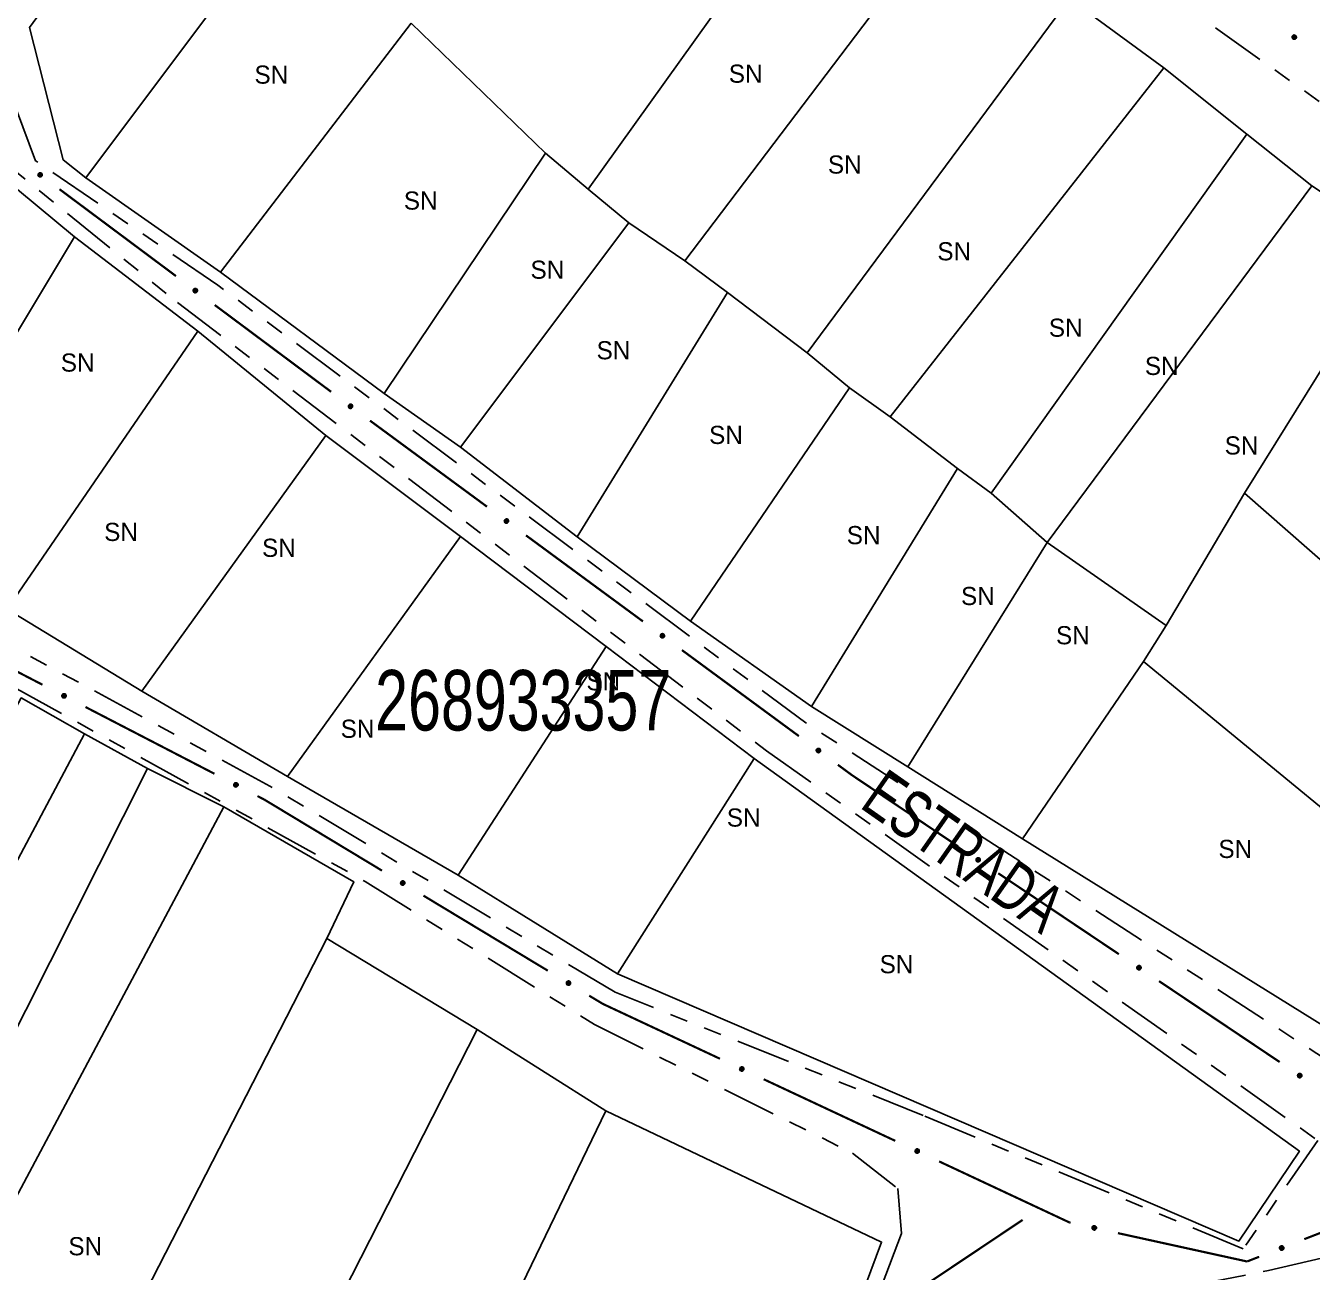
# Model space of a CAD drawing. Extents: x 207981 to 210201, y 4876477 to 4878908.
# Drawn here: x 209591.7 to 209698, y 4877136.1 to 4877239.1 of the extents above; entities that cross this region are included whole.
import ezdxf
from ezdxf.enums import TextEntityAlignment as Align

# ---------------------------------------------------------------- set-up
doc = ezdxf.new("R2010")
doc.units = 0
doc.header["$LTSCALE"] = 1.5
doc.header["$MEASUREMENT"] = 0
doc.linetypes.add('TRACO_25', pattern=[8, 3, -1, 1, -1, 1, -1])
for name, color, linetype in [('CD_MALHA_LOTES', 7, 'CONTINUOUS'), ('CD_TXT_QUADRA', 255, 'CONTINUOUS'), ('RU-QUADRA', 210, 'CONTINUOUS'), ('SV-EIXO-RUA-N-PAV', 6, 'CONTINUOUS'), ('SV-RUA-NAO-PAV', 7, 'CONTINUOUS'), ('SV-TXT-RUA-N-PAV', 7, 'CONTINUOUS'), ('Th_NmrPort', 1, 'CONTINUOUS')]:
    doc.layers.add(name, color=color, linetype=linetype)
doc.styles.add('ARIAL', font='ARIAL.SHX')

msp = doc.modelspace()

# ---------------------------------------------------------------- linework, layer by layer
at = {"layer": 'CD_MALHA_LOTES', "linetype": 'Continuous', "flags": 128}
for points in [[(209592.023207, 4877238.987721), (209606.300347, 4877258.456548)], [(209638.19214, 4877225.637668), (209659.700558, 4877255.675287)], [(209596.658642, 4877226.564755), (209613.346208, 4877248.814843)], [(209646.165088, 4877219.704311), (209668.229758, 4877248.814843)], [(209656.270336, 4877212.102198), (209677.964172, 4877241.398147)], [(209677.964172, 4877241.398147), (209685.751703, 4877235.650207)], [(209596.658642, 4877226.564755), (209594.804468, 4877228.048094), (209592.023207, 4877238.987721)], [(209607.783686, 4877218.777224), (209623.544165, 4877239.358555)], [(209634.669209, 4877228.604346), (209623.544165, 4877239.358555)], [(209663.13078, 4877206.817802), (209685.751703, 4877235.650207)], [(209685.751703, 4877235.650207), (209692.612147, 4877230.180394)], [(209573.110632, 4877202.599556), (209584.977346, 4877230.597583), (209595.731555, 4877221.697548)], [(209671.474563, 4877200.51361), (209692.612147, 4877230.180394)], [(209692.612147, 4877230.180394), (209697.989251, 4877225.915794)], [(209621.319156, 4877208.764684), (209634.669209, 4877228.604346)], [(209634.669209, 4877228.604346), (209638.19214, 4877225.637668)], [(209607.783686, 4877218.777224), (209596.658642, 4877226.564755)], [(209676.109998, 4877196.434427), (209697.989251, 4877225.915794)], [(209697.989251, 4877225.915794), (209705.22053, 4877221.094941)], [(209641.529653, 4877222.856407), (209638.19214, 4877225.637668)], [(209627.623348, 4877204.314667), (209641.529653, 4877222.856407)], [(209646.165088, 4877219.704311), (209641.529653, 4877222.856407)], [(209580.465522, 4877196.295364), (209595.731555, 4877221.697548)], [(209595.731555, 4877221.697548), (209605.929512, 4877213.910017)], [(209692.426729, 4877200.51361), (209705.22053, 4877221.094941)], [(209649.688018, 4877217.108467), (209646.165088, 4877219.704311)], [(209621.319156, 4877208.764684), (209607.783686, 4877218.777224)], [(209637.265053, 4877196.897971), (209649.688018, 4877217.108467)], [(209656.270336, 4877212.102198), (209649.688018, 4877217.108467)], [(209590.169033, 4877190.91826), (209605.929512, 4877213.910017)], [(209605.929512, 4877213.910017), (209616.498304, 4877205.288108)], [(209659.793267, 4877209.228228), (209656.270336, 4877212.102198)], [(209627.623348, 4877204.314667), (209621.319156, 4877208.764684)], [(209646.628631, 4877189.944818), (209659.793267, 4877209.228228)], [(209663.13078, 4877206.817802), (209659.793267, 4877209.228228)], [(209668.693302, 4877202.553201), (209663.13078, 4877206.817802)], [(209601.294077, 4877184.150524), (209616.498304, 4877205.288108)], [(209616.498304, 4877205.288108), (209627.623348, 4877196.944325)], [(209637.265053, 4877196.897971), (209627.623348, 4877204.314667)], [(209656.641171, 4877182.898957), (209668.693302, 4877202.553201)], [(209671.474563, 4877200.51361), (209668.693302, 4877202.553201)], [(209676.109998, 4877196.434427), (209671.474563, 4877200.51361)], [(209685.93712, 4877189.573983), (209692.426729, 4877200.51361)], [(209719.49767, 4877176.780183), (209692.426729, 4877200.51361)], [(209613.346208, 4877177.104663), (209627.623348, 4877196.944325)], [(209627.623348, 4877196.944325), (209639.675479, 4877187.858872)], [(209646.628631, 4877189.944818), (209637.265053, 4877196.897971)], [(209664.614119, 4877177.892687), (209676.109998, 4877196.434427)], [(209685.93712, 4877189.573983), (209676.109998, 4877196.434427)], [(209601.294077, 4877184.150524), (209590.169033, 4877190.91826)], [(209656.641171, 4877182.898957), (209646.628631, 4877189.944818)], [(209684.082946, 4877186.607305), (209685.93712, 4877189.573983)], [(209627.43793, 4877168.946298), (209639.675479, 4877187.858872)], [(209639.675479, 4877187.858872), (209651.913027, 4877178.588002)], [(209674.070407, 4877171.95933), (209684.082946, 4877186.607305)], [(209711.153887, 4877164.357217), (209684.082946, 4877186.607305)], [(209596.565933, 4877180.627594), (209591.327892, 4877183.594272)], [(209613.346208, 4877177.104663), (209601.294077, 4877184.150524)], [(209664.614119, 4877177.892687), (209656.641171, 4877182.898957)], [(209567.594465, 4877126.114878), (209596.565933, 4877180.627594)], [(209601.757621, 4877177.753624), (209596.565933, 4877180.627594)], [(209640.602566, 4877160.787932), (209651.913027, 4877178.588002)], [(209651.913027, 4877178.588002), (209696.969456, 4877146.139957)], [(209674.070407, 4877171.95933), (209664.614119, 4877177.892687)], [(209573.574176, 4877121.850278), (209601.757621, 4877177.753624)], [(209608.061812, 4877174.601528), (209601.757621, 4877177.753624)], [(209627.43793, 4877168.946298), (209613.346208, 4877177.104663)], [(209578.209611, 4877118.512765), (209608.061812, 4877174.601528)], [(209618.816021, 4877168.390045), (209608.061812, 4877174.601528)], [(209703.922608, 4877153.41759), (209674.070407, 4877171.95933)], [(209616.591013, 4877163.708256), (209618.816021, 4877168.390045)], [(209640.602566, 4877160.787932), (209627.43793, 4877168.946298)], [(209589.334655, 4877110.632525), (209616.591013, 4877163.708256)], [(209629.013978, 4877156.198851), (209616.591013, 4877163.708256)], [(209691.963186, 4877138.723261), (209640.602566, 4877160.787932)], [(209601.664912, 4877102.520514), (209629.013978, 4877156.198851)], [(209639.629125, 4877149.477471), (209629.013978, 4877156.198851)], [(209613.160791, 4877094.640274), (209639.629125, 4877149.477471)], [(209662.435465, 4877138.630553), (209639.629125, 4877149.477471)], [(209696.969456, 4877146.139957), (209691.963186, 4877138.723261)], [(209642.966638, 4877086.342846), (209662.435465, 4877138.630553)]]:
    msp.add_lwpolyline(points, dxfattribs=at)
at = {"layer": 'RU-QUADRA', "linetype": 'Continuous', "flags": 128}
for points in [[(209606.300347, 4877258.456548), (209592.023207, 4877238.987721), (209594.804468, 4877228.048094), (209596.658642, 4877226.564755), (209607.783686, 4877218.777224), (209621.319156, 4877208.764684), (209627.623348, 4877204.314667), (209637.265053, 4877196.897971), (209646.628631, 4877189.944818), (209656.641171, 4877182.898957), (209664.614119, 4877177.892687), (209674.070407, 4877171.95933), (209703.922608, 4877153.41759), (209711.153887, 4877164.357217), (209719.49767, 4877176.780183), (209732.29147, 4877196.24901), (209732.29147, 4877201.069862), (209705.22053, 4877221.094941), (209697.989251, 4877225.915794), (209692.612147, 4877230.180394), (209685.751703, 4877235.650207), (209677.964172, 4877241.398147)], [(209525.551069, 4877068.032878), (209535.285483, 4877082.634498), (209548.032929, 4877101.500718), (209562.495486, 4877129.823226), (209591.327892, 4877183.594272), (209596.565933, 4877180.627594), (209601.757621, 4877177.753624), (209608.061812, 4877174.601528), (209618.816021, 4877168.390045), (209616.591013, 4877163.708256), (209629.013978, 4877156.198851), (209639.629125, 4877149.477471), (209662.435465, 4877138.630553), (209642.966638, 4877086.342846), (209639.25829, 4877077.257393), (209638.609329, 4877073.734463)]]:
    msp.add_lwpolyline(points, dxfattribs=at)
msp.add_lwpolyline([(209584.977346, 4877230.597583), (209573.110632, 4877202.599556), (209580.465522, 4877196.295364), (209584.977346, 4877191.659929), (209590.169033, 4877190.91826), (209601.294077, 4877184.150524), (209613.346208, 4877177.104663), (209627.43793, 4877168.946298), (209640.602566, 4877160.787932), (209691.963186, 4877138.723261), (209696.969456, 4877146.139957), (209651.913027, 4877178.588002), (209639.675479, 4877187.858872), (209627.623348, 4877196.944325), (209616.498304, 4877205.288108), (209605.929512, 4877213.910017), (209595.731555, 4877221.697548)], close=True, dxfattribs=at)
at = {"layer": 'SV-EIXO-RUA-N-PAV'}
for points in [[(209696.585683, 4877238.029839), (209696.537481, 4877238.021557), (209696.49436, 4877238.024296), (209696.459053, 4877238.036932), (209696.430764, 4877238.056234), (209696.404048, 4877238.07924), (209696.382229, 4877238.108377), (209696.365177, 4877238.146081), (209696.35653, 4877238.194376), (209696.362239, 4877238.238365), (209696.372775, 4877238.273643), (209696.391203, 4877238.304299), (209696.413987, 4877238.329879), (209696.445003, 4877238.351542), (209696.483381, 4877238.36845), (209696.532154, 4877238.375969), (209696.57441, 4877238.372994), (209696.60824, 4877238.359875), (209696.638942, 4877238.341154), (209696.665937, 4877238.31734), (209696.687189, 4877238.288614), (209696.704143, 4877238.249943), (209696.710927, 4877238.201706), (209696.708441, 4877238.159527), (209696.695801, 4877238.125521), (209696.676689, 4877238.095709), (209696.65394, 4877238.068632), (209696.625563, 4877238.04548), (209696.585683, 4877238.029839)], [(209592.939373, 4877226.651787), (209592.89108, 4877226.644054), (209592.847993, 4877226.647283), (209592.812831, 4877226.660319), (209592.784764, 4877226.679941), (209592.75831, 4877226.703249), (209592.736824, 4877226.732633), (209592.720201, 4877226.770528), (209592.712104, 4877226.818918), (209592.718312, 4877226.862839), (209592.729249, 4877226.897995), (209592.748024, 4877226.92844), (209592.771098, 4877226.953759), (209592.802358, 4877226.975068), (209592.840925, 4877226.991539), (209592.88978, 4877226.998504), (209592.932, 4877226.995048), (209592.965679, 4877226.981546), (209592.996167, 4877226.962476), (209593.022888, 4877226.938357), (209593.043813, 4877226.909392), (209593.060327, 4877226.870531), (209593.066562, 4877226.822219), (209593.063597, 4877226.780071), (209593.050571, 4877226.746212), (209593.031121, 4877226.716619), (209593.008066, 4877226.689802), (209592.979428, 4877226.666974), (209592.939373, 4877226.651787)], [(209605.765412, 4877217.086605), (209605.717119, 4877217.078872), (209605.674032, 4877217.082101), (209605.638871, 4877217.095137), (209605.610803, 4877217.114759), (209605.58435, 4877217.138067), (209605.562864, 4877217.167451), (209605.546241, 4877217.205346), (209605.538143, 4877217.253736), (209605.544352, 4877217.297657), (209605.555289, 4877217.332813), (209605.574064, 4877217.363258), (209605.597137, 4877217.388577), (209605.628397, 4877217.409886), (209605.666965, 4877217.426357), (209605.71582, 4877217.433321), (209605.75804, 4877217.429866), (209605.791718, 4877217.416364), (209605.822206, 4877217.397294), (209605.848928, 4877217.373175), (209605.869853, 4877217.34421), (209605.886366, 4877217.305348), (209605.892602, 4877217.257037), (209605.889636, 4877217.214889), (209605.87661, 4877217.181029), (209605.85716, 4877217.151436), (209605.834105, 4877217.12462), (209605.805467, 4877217.101792), (209605.765412, 4877217.086605)], [(209618.591452, 4877207.521423), (209618.543159, 4877207.51369), (209618.500072, 4877207.516918), (209618.46491, 4877207.529955), (209618.436843, 4877207.549577), (209618.410389, 4877207.572885), (209618.388903, 4877207.602269), (209618.37228, 4877207.640164), (209618.364183, 4877207.688554), (209618.370392, 4877207.732475), (209618.381328, 4877207.767631), (209618.400103, 4877207.798076), (209618.423177, 4877207.823395), (209618.454437, 4877207.844704), (209618.493004, 4877207.861175), (209618.54186, 4877207.868139), (209618.584079, 4877207.864684), (209618.617758, 4877207.851181), (209618.648246, 4877207.832112), (209618.674967, 4877207.807993), (209618.695892, 4877207.779028), (209618.712406, 4877207.740166), (209618.718641, 4877207.691855), (209618.715676, 4877207.649707), (209618.70265, 4877207.615847), (209618.6832, 4877207.586254), (209618.660145, 4877207.559438), (209618.631507, 4877207.53661), (209618.591452, 4877207.521423)], [(209631.481215, 4877198.041054), (209631.432974, 4877198.033), (209631.389867, 4877198.035942), (209631.35462, 4877198.048744), (209631.326422, 4877198.068179), (209631.299814, 4877198.091311), (209631.278134, 4877198.120551), (209631.261259, 4877198.158335), (209631.25284, 4877198.20667), (209631.258756, 4877198.250631), (209631.269459, 4877198.285859), (209631.288031, 4877198.316428), (209631.310936, 4877198.3419), (209631.342053, 4877198.363416), (209631.38051, 4877198.380143), (209631.429318, 4877198.387433), (209631.47156, 4877198.384258), (209631.505328, 4877198.37098), (209631.535942, 4877198.352114), (209631.562823, 4877198.328173), (209631.58394, 4877198.299347), (209631.600712, 4877198.260597), (209631.607268, 4877198.212328), (209631.604583, 4877198.170161), (209631.591783, 4877198.136216), (209631.57253, 4877198.106494), (209631.549654, 4877198.079525), (209631.521168, 4877198.056507), (209631.481215, 4877198.041054)], [(209644.370579, 4877188.561376), (209644.322339, 4877188.553322), (209644.279231, 4877188.556264), (209644.243984, 4877188.569067), (209644.215786, 4877188.588501), (209644.189179, 4877188.611633), (209644.167498, 4877188.640873), (209644.150623, 4877188.678657), (209644.142204, 4877188.726992), (209644.14812, 4877188.770953), (209644.158823, 4877188.806181), (209644.177395, 4877188.836751), (209644.2003, 4877188.862222), (209644.231418, 4877188.883739), (209644.269875, 4877188.900466), (209644.318682, 4877188.907755), (209644.360924, 4877188.904581), (209644.394692, 4877188.891302), (209644.425306, 4877188.872436), (209644.452187, 4877188.848495), (209644.473304, 4877188.81967), (209644.490076, 4877188.780919), (209644.496632, 4877188.73265), (209644.493947, 4877188.690483), (209644.481147, 4877188.656538), (209644.461894, 4877188.626816), (209644.439018, 4877188.599847), (209644.410532, 4877188.576829), (209644.370579, 4877188.561376)], [(209594.786714, 4877183.929632), (209594.833111, 4877183.945104), (209594.876151, 4877183.948914), (209594.912962, 4877183.94176), (209594.943843, 4877183.926956), (209594.97373, 4877183.908252), (209594.999702, 4877183.882747), (209595.022258, 4877183.848054), (209595.038105, 4877183.801621), (209595.03911, 4877183.757275), (209595.034027, 4877183.720809), (209595.020445, 4877183.68772), (209595.001789, 4877183.65899), (209594.974403, 4877183.632888), (209594.939022, 4877183.610374), (209594.891946, 4877183.595569), (209594.849726, 4877183.592123), (209594.814301, 4877183.599978), (209594.781122, 4877183.613843), (209594.750838, 4877183.633304), (209594.725488, 4877183.658487), (209594.702884, 4877183.694151), (209594.688887, 4877183.740809), (209594.684969, 4877183.782879), (209594.692324, 4877183.818405), (209594.706711, 4877183.850763), (209594.725106, 4877183.880967), (209594.749657, 4877183.908143), (209594.786714, 4877183.929632)], [(209657.259943, 4877179.081698), (209657.211703, 4877179.073644), (209657.168595, 4877179.076586), (209657.133348, 4877179.089389), (209657.105151, 4877179.108823), (209657.078543, 4877179.131955), (209657.056862, 4877179.161195), (209657.039987, 4877179.198979), (209657.031568, 4877179.247314), (209657.037485, 4877179.291276), (209657.048187, 4877179.326503), (209657.06676, 4877179.357073), (209657.089664, 4877179.382544), (209657.120782, 4877179.404061), (209657.159239, 4877179.420788), (209657.208047, 4877179.428077), (209657.250288, 4877179.424903), (209657.284056, 4877179.411625), (209657.31467, 4877179.392759), (209657.341552, 4877179.368817), (209657.362668, 4877179.339992), (209657.37944, 4877179.301241), (209657.385997, 4877179.252973), (209657.383312, 4877179.210806), (209657.370511, 4877179.17686), (209657.351259, 4877179.147139), (209657.328382, 4877179.120169), (209657.299896, 4877179.097151), (209657.259943, 4877179.081698)], [(209608.995671, 4877176.573985), (209609.042068, 4877176.589457), (209609.085107, 4877176.593267), (209609.121919, 4877176.586113), (209609.1528, 4877176.571309), (209609.182687, 4877176.552605), (209609.208659, 4877176.5271), (209609.231215, 4877176.492407), (209609.247062, 4877176.445974), (209609.248067, 4877176.401628), (209609.242984, 4877176.365162), (209609.229402, 4877176.332073), (209609.210746, 4877176.303343), (209609.18336, 4877176.277241), (209609.147979, 4877176.254727), (209609.100903, 4877176.239922), (209609.058683, 4877176.236476), (209609.023258, 4877176.244331), (209608.990079, 4877176.258196), (209608.959795, 4877176.277657), (209608.934445, 4877176.30284), (209608.91184, 4877176.338504), (209608.897843, 4877176.385162), (209608.893926, 4877176.427232), (209608.901281, 4877176.462758), (209608.915668, 4877176.495116), (209608.934063, 4877176.52532), (209608.958614, 4877176.552495), (209608.995671, 4877176.573985)], [(209670.470475, 4877170.050864), (209670.42263, 4877170.040723), (209670.379435, 4877170.041792), (209670.343665, 4877170.053052), (209670.314651, 4877170.071244), (209670.287064, 4877170.093199), (209670.264135, 4877170.121471), (209670.245636, 4877170.158486), (209670.235126, 4877170.206411), (209670.239129, 4877170.250587), (209670.248292, 4877170.286247), (209670.26552, 4877170.317593), (209670.287297, 4877170.344035), (209670.317452, 4877170.366882), (209670.355147, 4877170.385262), (209670.403592, 4877170.394664), (209670.445932, 4877170.393326), (209670.480244, 4877170.381526), (209670.511648, 4877170.364007), (209670.539544, 4877170.341255), (209670.561892, 4877170.313373), (209670.58033, 4877170.275387), (209670.588975, 4877170.227448), (209670.588123, 4877170.185205), (209670.576808, 4877170.150736), (209670.558864, 4877170.120206), (209670.53718, 4877170.092269), (209670.50972, 4877170.068037), (209670.470475, 4877170.050864)], [(209622.790011, 4877168.462935), (209622.837318, 4877168.47535), (209622.880514, 4877168.476346), (209622.916781, 4877168.466807), (209622.946631, 4877168.450022), (209622.975236, 4877168.429409), (209622.99949, 4877168.402266), (209623.019736, 4877168.366176), (209623.032522, 4877168.318809), (209623.030635, 4877168.274491), (209623.023185, 4877168.238435), (209623.007474, 4877168.206301), (209622.986985, 4877168.178849), (209622.957956, 4877168.154588), (209622.921183, 4877168.134427), (209622.873242, 4877168.122723), (209622.830887, 4877168.122036), (209622.79605, 4877168.132184), (209622.763845, 4877168.148183), (209622.734894, 4877168.169576), (209622.71124, 4877168.196359), (209622.691008, 4877168.23342), (209622.680082, 4877168.280891), (209622.678916, 4877168.323128), (209622.688571, 4877168.358098), (209622.705036, 4877168.38945), (209622.725361, 4877168.418391), (209622.751632, 4877168.443907), (209622.790011, 4877168.462935)], [(209683.759179, 4877161.139615), (209683.711334, 4877161.129475), (209683.668139, 4877161.130543), (209683.632369, 4877161.141803), (209683.603355, 4877161.159996), (209683.575768, 4877161.181951), (209683.552838, 4877161.210222), (209683.53434, 4877161.247238), (209683.52383, 4877161.295162), (209683.527833, 4877161.339339), (209683.536996, 4877161.374998), (209683.554224, 4877161.406345), (209683.576001, 4877161.432787), (209683.606156, 4877161.455633), (209683.64385, 4877161.474014), (209683.692296, 4877161.483415), (209683.734635, 4877161.482077), (209683.768948, 4877161.470277), (209683.800352, 4877161.452758), (209683.828247, 4877161.430006), (209683.850596, 4877161.402125), (209683.869034, 4877161.364138), (209683.877679, 4877161.3162), (209683.876827, 4877161.273956), (209683.865512, 4877161.239487), (209683.847568, 4877161.208958), (209683.825884, 4877161.181021), (209683.798424, 4877161.156788), (209683.759179, 4877161.139615)], [(209636.489237, 4877160.196665), (209636.536543, 4877160.209079), (209636.57974, 4877160.210076), (209636.616007, 4877160.200537), (209636.645857, 4877160.183751), (209636.674461, 4877160.163139), (209636.698715, 4877160.135995), (209636.718961, 4877160.099906), (209636.731748, 4877160.052538), (209636.72986, 4877160.008221), (209636.722411, 4877159.972164), (209636.7067, 4877159.940031), (209636.68621, 4877159.912579), (209636.657182, 4877159.888317), (209636.620408, 4877159.868157), (209636.572467, 4877159.856452), (209636.530112, 4877159.855766), (209636.495275, 4877159.865913), (209636.46307, 4877159.881913), (209636.43412, 4877159.903306), (209636.410465, 4877159.930088), (209636.390233, 4877159.96715), (209636.379308, 4877160.014621), (209636.378141, 4877160.056857), (209636.387797, 4877160.091827), (209636.404262, 4877160.123179), (209636.424587, 4877160.15212), (209636.450857, 4877160.177637), (209636.489237, 4877160.196665)], [(209650.79825, 4877153.096901), (209650.843996, 4877153.114203), (209650.886851, 4877153.119718), (209650.923917, 4877153.114031), (209650.955362, 4877153.100465), (209650.985968, 4877153.082962), (209651.012931, 4877153.058508), (209651.036847, 4877153.024738), (209651.054525, 4877152.978971), (209651.05729, 4877152.934699), (209651.053658, 4877152.898061), (209651.0414, 4877152.864458), (209651.023899, 4877152.835011), (209650.997571, 4877152.807842), (209650.963112, 4877152.783941), (209650.916661, 4877152.767279), (209650.874611, 4877152.76216), (209650.838902, 4877152.768602), (209650.805198, 4877152.78114), (209650.774166, 4877152.799383), (209650.747836, 4877152.82354), (209650.723834, 4877152.858278), (209650.707996, 4877152.904343), (209650.702411, 4877152.946225), (209650.70835, 4877152.982014), (209650.721441, 4877153.014918), (209650.738622, 4877153.045829), (209650.762075, 4877153.073958), (209650.79825, 4877153.096901)], [(209697.047883, 4877152.228367), (209697.000038, 4877152.218226), (209696.956843, 4877152.219295), (209696.921073, 4877152.230555), (209696.892059, 4877152.248747), (209696.864472, 4877152.270702), (209696.841542, 4877152.298974), (209696.823043, 4877152.335989), (209696.812534, 4877152.383914), (209696.816537, 4877152.42809), (209696.8257, 4877152.463749), (209696.842928, 4877152.495096), (209696.864705, 4877152.521538), (209696.89486, 4877152.544385), (209696.932554, 4877152.562765), (209696.981, 4877152.572167), (209697.023339, 4877152.570829), (209697.057652, 4877152.559029), (209697.089056, 4877152.541509), (209697.116951, 4877152.518758), (209697.139299, 4877152.490876), (209697.157737, 4877152.45289), (209697.166383, 4877152.404951), (209697.165531, 4877152.362708), (209697.154216, 4877152.328238), (209697.136271, 4877152.297709), (209697.114587, 4877152.269772), (209697.087128, 4877152.245539), (209697.047883, 4877152.228367)], [(209665.288013, 4877146.311123), (209665.333759, 4877146.328425), (209665.376613, 4877146.333941), (209665.41368, 4877146.328253), (209665.445124, 4877146.314687), (209665.47573, 4877146.297185), (209665.502694, 4877146.272731), (209665.526609, 4877146.238961), (209665.544287, 4877146.193193), (209665.547052, 4877146.148922), (209665.543421, 4877146.112283), (209665.531162, 4877146.078681), (209665.513662, 4877146.049233), (209665.487334, 4877146.022065), (209665.452875, 4877145.998163), (209665.406423, 4877145.981501), (209665.364373, 4877145.976382), (209665.328665, 4877145.982824), (209665.294961, 4877145.995362), (209665.263929, 4877146.013605), (209665.237599, 4877146.037762), (209665.213596, 4877146.072501), (209665.197758, 4877146.118566), (209665.192174, 4877146.160448), (209665.198113, 4877146.196237), (209665.211203, 4877146.229141), (209665.228385, 4877146.260052), (209665.251838, 4877146.28818), (209665.288013, 4877146.311123)], [(209679.893148, 4877139.941346), (209679.933964, 4877139.968292), (209679.974554, 4877139.983103), (209680.011964, 4877139.985713), (209680.045623, 4877139.979399), (209680.07933, 4877139.969062), (209680.111015, 4877139.951142), (209680.141776, 4877139.923463), (209680.169093, 4877139.882708), (209680.181533, 4877139.840131), (209680.186054, 4877139.803591), (209680.181491, 4877139.768115), (209680.1709, 4877139.735538), (209680.151198, 4877139.703241), (209680.122843, 4877139.672342), (209680.081198, 4877139.645865), (209680.041305, 4877139.631617), (209680.005055, 4877139.630043), (209679.969418, 4877139.634856), (209679.935132, 4877139.645822), (209679.904131, 4877139.663592), (209679.873072, 4877139.692197), (209679.847484, 4877139.733647), (209679.832819, 4877139.773273), (209679.830736, 4877139.809491), (209679.836264, 4877139.84447), (209679.846221, 4877139.878404), (209679.862909, 4877139.911004), (209679.893148, 4877139.941346)], [(209695.325594, 4877138.19729), (209695.344619, 4877138.242347), (209695.370182, 4877138.277181), (209695.399866, 4877138.300097), (209695.431377, 4877138.313508), (209695.46516, 4877138.323597), (209695.501464, 4877138.326254), (209695.542411, 4877138.320279), (209695.587743, 4877138.301512), (209695.621706, 4877138.272979), (209695.64573, 4877138.245079), (209695.661606, 4877138.213027), (209695.670857, 4877138.180044), (209695.67237, 4877138.142242), (209695.665909, 4877138.100806), (209695.645935, 4877138.055679), (209695.620639, 4877138.021701), (209695.591345, 4877138.000289), (209695.559021, 4877137.984533), (209695.524408, 4877137.974646), (209695.488756, 4877137.972243), (209695.447048, 4877137.978823), (209695.402769, 4877137.999127), (209695.368592, 4877138.023971), (209695.346774, 4877138.052956), (209695.331978, 4877138.085129), (209695.321447, 4877138.118889), (209695.317256, 4877138.155272), (209695.325594, 4877138.19729)]]:
    msp.add_lwpolyline(points, close=True, dxfattribs=at)
for points in [[(209696.625563, 4877238.04548), (209696.35653, 4877238.194376)], [(209696.65394, 4877238.068632), (209696.362239, 4877238.238365)], [(209696.636011, 4877238.059955), (209696.36283, 4877238.213316)], [(209696.606002, 4877238.039608), (209696.364809, 4877238.169675)], [(209696.585683, 4877238.029839), (209696.365177, 4877238.146081)], [(209696.661608, 4877238.083514), (209696.370478, 4877238.251634)], [(209696.676689, 4877238.095709), (209696.372775, 4877238.273643)], [(209696.559244, 4877238.026395), (209696.379929, 4877238.123216)], [(209696.537481, 4877238.021557), (209696.382229, 4877238.108377)], [(209696.684399, 4877238.112493), (209696.384949, 4877238.290048)], [(209696.695801, 4877238.125521), (209696.391203, 4877238.304299)], [(209696.512893, 4877238.023013), (209696.400875, 4877238.089395)], [(209696.49436, 4877238.024296), (209696.404048, 4877238.07924)], [(209696.699768, 4877238.145189), (209696.40533, 4877238.315718)], [(209696.708441, 4877238.159527), (209696.413987, 4877238.329879)], [(209696.70852, 4877238.182703), (209696.433936, 4877238.338774)], [(209696.710927, 4877238.201706), (209696.445003, 4877238.351542)], [(209696.703531, 4877238.226848), (209696.466954, 4877238.358617)], [(209696.704143, 4877238.249943), (209696.483381, 4877238.36845)], [(209696.689814, 4877238.270597), (209696.514312, 4877238.368018)], [(209696.687189, 4877238.288614), (209696.532154, 4877238.375969)], [(209696.67268, 4877238.305018), (209696.558756, 4877238.3711)], [(209696.665937, 4877238.31734), (209696.57441, 4877238.372994)], [(209592.979428, 4877226.666974), (209592.712104, 4877226.818918)], [(209593.008066, 4877226.689802), (209592.718312, 4877226.862839)], [(209592.990039, 4877226.681329), (209592.718619, 4877226.837785)], [(209592.959801, 4877226.661325), (209592.720102, 4877226.794124)], [(209592.939373, 4877226.651787), (209592.720201, 4877226.770528)], [(209593.015902, 4877226.704596), (209592.726702, 4877226.876014)], [(209593.031121, 4877226.716619), (209592.729249, 4877226.897995)], [(209592.912896, 4877226.648644), (209592.734693, 4877226.747497)], [(209592.89108, 4877226.644054), (209592.736824, 4877226.732633)], [(209593.039021, 4877226.733314), (209592.741608, 4877226.914261)], [(209593.050571, 4877226.746212), (209592.748024, 4877226.92844)], [(209593.054761, 4877226.765833), (209592.76228, 4877226.939697)], [(209593.063597, 4877226.780071), (209592.771098, 4877226.953759)], [(209593.063938, 4877226.803246), (209592.791146, 4877226.962427)], [(209593.066562, 4877226.822219), (209592.802358, 4877226.975068)], [(209593.059452, 4877226.847444), (209592.824388, 4877226.981894)], [(209593.060327, 4877226.870531), (209592.840925, 4877226.991539)], [(209593.046233, 4877226.891346), (209592.871849, 4877226.990755)], [(209593.043813, 4877226.909392), (209592.88978, 4877226.998504)], [(209593.029492, 4877226.925959), (209592.916326, 4877226.993333)], [(209593.022888, 4877226.938357), (209592.932, 4877226.995048)], [(209592.86651, 4877226.645788), (209592.755253, 4877226.71344)], [(209592.847993, 4877226.647283), (209592.75831, 4877226.703249)], [(209605.805467, 4877217.101792), (209605.538143, 4877217.253736)], [(209605.834105, 4877217.12462), (209605.544352, 4877217.297657)], [(209605.816079, 4877217.116147), (209605.544659, 4877217.272603)], [(209605.785841, 4877217.096143), (209605.546142, 4877217.228942)], [(209605.765412, 4877217.086605), (209605.546241, 4877217.205346)], [(209605.841942, 4877217.139414), (209605.552742, 4877217.310832)], [(209605.85716, 4877217.151436), (209605.555289, 4877217.332813)], [(209605.738936, 4877217.083461), (209605.560733, 4877217.182315)], [(209605.717119, 4877217.078872), (209605.562864, 4877217.167451)], [(209605.865061, 4877217.168132), (209605.567648, 4877217.349079)], [(209605.87661, 4877217.181029), (209605.574064, 4877217.363258)], [(209605.880801, 4877217.20065), (209605.58832, 4877217.374515)], [(209605.889636, 4877217.214889), (209605.597137, 4877217.388577)], [(209605.889978, 4877217.238063), (209605.617186, 4877217.397245)], [(209605.892602, 4877217.257037), (209605.628397, 4877217.409886)], [(209605.885491, 4877217.282262), (209605.650427, 4877217.416711)], [(209605.886366, 4877217.305348), (209605.666965, 4877217.426357)], [(209605.872273, 4877217.326164), (209605.697889, 4877217.425573)], [(209605.869853, 4877217.34421), (209605.71582, 4877217.433321)], [(209605.855531, 4877217.360777), (209605.742365, 4877217.42815)], [(209605.848928, 4877217.373175), (209605.75804, 4877217.429866)], [(209605.692549, 4877217.080606), (209605.581293, 4877217.148257)], [(209605.674032, 4877217.082101), (209605.58435, 4877217.138067)], [(209618.631507, 4877207.53661), (209618.364183, 4877207.688554)], [(209618.660145, 4877207.559438), (209618.370392, 4877207.732475)], [(209618.642119, 4877207.550965), (209618.370698, 4877207.707421)], [(209618.61188, 4877207.53096), (209618.372181, 4877207.66376)], [(209618.591452, 4877207.521423), (209618.37228, 4877207.640164)], [(209618.667981, 4877207.574232), (209618.378782, 4877207.745649)], [(209618.6832, 4877207.586254), (209618.381328, 4877207.767631)], [(209618.564975, 4877207.518279), (209618.386772, 4877207.617133)], [(209618.543159, 4877207.51369), (209618.388903, 4877207.602269)], [(209618.6911, 4877207.60295), (209618.393687, 4877207.783897)], [(209618.70265, 4877207.615847), (209618.400103, 4877207.798076)], [(209618.70684, 4877207.635468), (209618.414359, 4877207.809333)], [(209618.715676, 4877207.649707), (209618.423177, 4877207.823395)], [(209618.716018, 4877207.672881), (209618.443225, 4877207.832063)], [(209618.718641, 4877207.691855), (209618.454437, 4877207.844704)], [(209618.711531, 4877207.71708), (209618.476467, 4877207.851529)], [(209618.712406, 4877207.740166), (209618.493004, 4877207.861175)], [(209618.698312, 4877207.760982), (209618.523928, 4877207.860391)], [(209618.695892, 4877207.779028), (209618.54186, 4877207.868139)], [(209618.681571, 4877207.795595), (209618.568405, 4877207.862968)], [(209618.674967, 4877207.807993), (209618.584079, 4877207.864684)], [(209618.518589, 4877207.515424), (209618.407333, 4877207.583075)], [(209618.500072, 4877207.516918), (209618.410389, 4877207.572885)], [(209631.521168, 4877198.056507), (209631.25284, 4877198.20667)], [(209631.549654, 4877198.079525), (209631.258756, 4877198.250631)], [(209631.531684, 4877198.070932), (209631.25923, 4877198.22558)], [(209631.50158, 4877198.050727), (209631.261003, 4877198.18193)], [(209631.481215, 4877198.041054), (209631.261259, 4877198.158335)], [(209631.557392, 4877198.094371), (209631.267058, 4877198.263861)], [(209631.57253, 4877198.106494), (209631.269459, 4877198.285859)], [(209631.45476, 4877198.037734), (209631.275903, 4877198.1354)], [(209631.432974, 4877198.033), (209631.278134, 4877198.120551)], [(209631.580319, 4877198.123242), (209631.28171, 4877198.302207)], [(209631.591783, 4877198.136216), (209631.288031, 4877198.316428)], [(209631.408394, 4877198.034571), (209631.29669, 4877198.101481)], [(209631.389867, 4877198.035942), (209631.299814, 4877198.091311)], [(209631.595843, 4877198.155864), (209631.302212, 4877198.32778)], [(209631.604583, 4877198.170161), (209631.310936, 4877198.3419)], [(209631.604771, 4877198.193337), (209631.330926, 4877198.350701)], [(209631.607268, 4877198.212328), (209631.342053, 4877198.363416)], [(209631.59999, 4877198.237505), (209631.364037, 4877198.370388)], [(209631.600712, 4877198.260597), (209631.38051, 4877198.380143)], [(209631.58648, 4877198.281318), (209631.411439, 4877198.379566)], [(209631.58394, 4877198.299347), (209631.429318, 4877198.387433)], [(209631.569509, 4877198.315819), (209631.455897, 4877198.382438)], [(209631.562823, 4877198.328173), (209631.47156, 4877198.384258)], [(209644.410532, 4877188.576829), (209644.142204, 4877188.726992)], [(209644.439018, 4877188.599847), (209644.14812, 4877188.770953)], [(209644.421048, 4877188.591254), (209644.148594, 4877188.745902)], [(209644.390944, 4877188.571049), (209644.150367, 4877188.702252)], [(209644.370579, 4877188.561376), (209644.150623, 4877188.678657)], [(209644.446756, 4877188.614693), (209644.156423, 4877188.784183)], [(209644.461894, 4877188.626816), (209644.158823, 4877188.806181)], [(209644.344124, 4877188.558057), (209644.165268, 4877188.655723)], [(209644.322339, 4877188.553322), (209644.167498, 4877188.640873)], [(209644.469683, 4877188.643564), (209644.171074, 4877188.822529)], [(209644.481147, 4877188.656538), (209644.177395, 4877188.836751)], [(209644.297758, 4877188.554893), (209644.186054, 4877188.621803)], [(209644.279231, 4877188.556264), (209644.189179, 4877188.611633)], [(209644.485207, 4877188.676186), (209644.191576, 4877188.848102)], [(209644.493947, 4877188.690483), (209644.2003, 4877188.862222)], [(209644.494135, 4877188.71366), (209644.22029, 4877188.871023)], [(209644.496632, 4877188.73265), (209644.231418, 4877188.883739)], [(209644.489355, 4877188.757827), (209644.253402, 4877188.890711)], [(209644.490076, 4877188.780919), (209644.269875, 4877188.900466)], [(209644.475844, 4877188.80164), (209644.300803, 4877188.899888)], [(209644.473304, 4877188.81967), (209644.318682, 4877188.907755)], [(209644.458873, 4877188.836142), (209644.345262, 4877188.902761)], [(209644.452187, 4877188.848495), (209644.360924, 4877188.904581)], [(209594.684969, 4877183.782879), (209595.001789, 4877183.65899)], [(209594.688395, 4877183.759957), (209594.983413, 4877183.647182)], [(209594.688887, 4877183.740809), (209594.974403, 4877183.632888)], [(209594.691375, 4877183.798364), (209595.008206, 4877183.674297)], [(209594.692324, 4877183.818405), (209595.020445, 4877183.68772)], [(209594.699998, 4877183.717074), (209594.953774, 4877183.622576)], [(209594.701626, 4877183.833006), (209595.024473, 4877183.702753)], [(209594.702884, 4877183.694151), (209594.939022, 4877183.610374)], [(209594.706711, 4877183.850763), (209595.034027, 4877183.720809)], [(209594.719775, 4877183.865097), (209595.032971, 4877183.742913)], [(209594.72017, 4877183.675901), (209594.908381, 4877183.606125)], [(209594.725106, 4877183.880967), (209595.03911, 4877183.757275)], [(209594.725488, 4877183.658487), (209594.891946, 4877183.595569)], [(209594.741517, 4877183.892255), (209595.03474, 4877183.781946)], [(209594.74231, 4877183.644465), (209594.864913, 4877183.596361)], [(209594.749657, 4877183.908143), (209595.038105, 4877183.801621)], [(209594.750838, 4877183.633304), (209594.849726, 4877183.592123)], [(209594.768106, 4877183.916904), (209595.026187, 4877183.824787)], [(209594.786714, 4877183.929632), (209595.022258, 4877183.848054)], [(209594.812329, 4877183.937033), (209595.004219, 4877183.868426)], [(209594.833111, 4877183.945104), (209594.999702, 4877183.882747)], [(209594.857636, 4877183.947382), (209594.978401, 4877183.898693)], [(209594.876151, 4877183.948914), (209594.97373, 4877183.908252)], [(209657.299896, 4877179.097151), (209657.031568, 4877179.247314)], [(209657.328382, 4877179.120169), (209657.037485, 4877179.291276)], [(209657.310413, 4877179.111576), (209657.037958, 4877179.266224)], [(209657.280308, 4877179.091372), (209657.039731, 4877179.222574)], [(209657.259943, 4877179.081698), (209657.039987, 4877179.198979)], [(209657.33612, 4877179.135015), (209657.045787, 4877179.304506)], [(209657.351259, 4877179.147139), (209657.048187, 4877179.326503)], [(209657.233488, 4877179.078379), (209657.054632, 4877179.176045)], [(209657.211703, 4877179.073644), (209657.056862, 4877179.161195)], [(209657.359048, 4877179.163886), (209657.060438, 4877179.342851)], [(209657.370511, 4877179.17686), (209657.06676, 4877179.357073)], [(209657.187122, 4877179.075215), (209657.075418, 4877179.142125)], [(209657.168595, 4877179.076586), (209657.078543, 4877179.131955)], [(209657.374571, 4877179.196509), (209657.08094, 4877179.368425)], [(209657.383312, 4877179.210806), (209657.089664, 4877179.382544)], [(209657.383499, 4877179.233982), (209657.109654, 4877179.391346)], [(209657.385997, 4877179.252973), (209657.120782, 4877179.404061)], [(209657.378719, 4877179.27815), (209657.142766, 4877179.411033)], [(209657.37944, 4877179.301241), (209657.159239, 4877179.420788)], [(209657.365208, 4877179.321963), (209657.190167, 4877179.42021)], [(209657.362668, 4877179.339992), (209657.208047, 4877179.428077)], [(209657.348237, 4877179.356464), (209657.234626, 4877179.423083)], [(209657.341552, 4877179.368817), (209657.250288, 4877179.424903)], [(209608.893926, 4877176.427232), (209609.210746, 4877176.303343)], [(209608.897352, 4877176.40431), (209609.19237, 4877176.291535)], [(209608.897843, 4877176.385162), (209609.18336, 4877176.277241)], [(209608.900332, 4877176.442717), (209609.217163, 4877176.31865)], [(209608.901281, 4877176.462758), (209609.229402, 4877176.332073)], [(209608.908955, 4877176.361426), (209609.162731, 4877176.266929)], [(209608.910583, 4877176.477359), (209609.23343, 4877176.347105)], [(209608.91184, 4877176.338504), (209609.147979, 4877176.254727)], [(209608.915668, 4877176.495116), (209609.242984, 4877176.365162)], [(209608.928732, 4877176.50945), (209609.241928, 4877176.387265)], [(209608.929127, 4877176.320254), (209609.117338, 4877176.250478)], [(209608.934063, 4877176.52532), (209609.248067, 4877176.401628)], [(209608.934445, 4877176.30284), (209609.100903, 4877176.239922)], [(209608.950474, 4877176.536608), (209609.243696, 4877176.426299)], [(209608.951266, 4877176.288818), (209609.07387, 4877176.240714)], [(209608.958614, 4877176.552495), (209609.247062, 4877176.445974)], [(209608.959795, 4877176.277657), (209609.058683, 4877176.236476)], [(209608.977063, 4877176.561257), (209609.235144, 4877176.46914)], [(209608.995671, 4877176.573985), (209609.231215, 4877176.492407)], [(209609.021286, 4877176.581386), (209609.213176, 4877176.512779)], [(209609.042068, 4877176.589457), (209609.208659, 4877176.5271)], [(209609.066593, 4877176.591735), (209609.187358, 4877176.543046)], [(209609.085107, 4877176.593267), (209609.182687, 4877176.552605)], [(209670.580611, 4877170.252286), (209670.339113, 4877170.374802)], [(209670.58033, 4877170.275387), (209670.355147, 4877170.385262)], [(209670.565212, 4877170.295471), (209670.386071, 4877170.386028)], [(209670.561892, 4877170.313373), (209670.403592, 4877170.394664)], [(209670.546759, 4877170.329203), (209670.430363, 4877170.390828)], [(209670.539544, 4877170.341255), (209670.445932, 4877170.393326)], [(209670.50972, 4877170.068037), (209670.235126, 4877170.206411)], [(209670.53718, 4877170.092269), (209670.239129, 4877170.250587)], [(209670.5196, 4877170.082905), (209670.240689, 4877170.22558)], [(209670.490401, 4877170.061412), (209670.244356, 4877170.182048)], [(209670.470475, 4877170.050864), (209670.245636, 4877170.158486)], [(209670.544266, 4877170.107437), (209670.246849, 4877170.264165)], [(209670.558864, 4877170.120206), (209670.248292, 4877170.286247)], [(209670.565919, 4877170.137276), (209670.259822, 4877170.303111)], [(209670.444189, 4877170.046399), (209670.261262, 4877170.13621)], [(209670.42263, 4877170.040723), (209670.264135, 4877170.121471)], [(209670.576808, 4877170.150736), (209670.26552, 4877170.317593)], [(209670.580011, 4877170.170542), (209670.279195, 4877170.32955)], [(209670.398004, 4877170.041226), (209670.283501, 4877170.103224)], [(209670.379435, 4877170.041792), (209670.287064, 4877170.093199)], [(209670.588123, 4877170.185205), (209670.287297, 4877170.344035)], [(209670.587305, 4877170.208367), (209670.306887, 4877170.353696)], [(209670.588975, 4877170.227448), (209670.317452, 4877170.366882)], [(209622.678916, 4877168.323128), (209622.986985, 4877168.178849)], [(209622.680082, 4877168.280891), (209622.957956, 4877168.154588)], [(209622.68084, 4877168.300031), (209622.967879, 4877168.168264)], [(209622.686318, 4877168.338161), (209622.994387, 4877168.193705)], [(209622.688571, 4877168.358098), (209623.007474, 4877168.206301)], [(209622.689623, 4877168.256482), (209622.936699, 4877168.145642)], [(209622.698805, 4877168.372062), (209623.012474, 4877168.221039)], [(209622.705036, 4877168.38945), (209623.023185, 4877168.238435)], [(209622.719008, 4877168.402901), (209623.023572, 4877168.26056)], [(209622.725361, 4877168.418391), (209623.030635, 4877168.274491)], [(209622.742473, 4877168.428584), (209623.027881, 4877168.299395)], [(209622.751632, 4877168.443907), (209623.032522, 4877168.318809)], [(209622.770612, 4877168.451447), (209623.02214, 4877168.342702)], [(209622.790011, 4877168.462935), (209623.019736, 4877168.366176)], [(209622.816054, 4877168.46865), (209623.003063, 4877168.387681)], [(209622.837318, 4877168.47535), (209622.99949, 4877168.402266)], [(209622.86194, 4877168.476024), (209622.979273, 4877168.419566)], [(209622.880514, 4877168.476346), (209622.975236, 4877168.429409)], [(209622.691008, 4877168.23342), (209622.921183, 4877168.134427)], [(209622.707068, 4877168.214082), (209622.89033, 4877168.132186)], [(209622.71124, 4877168.196359), (209622.873242, 4877168.122723)], [(209622.727111, 4877168.181269), (209622.846318, 4877168.125275)], [(209622.734894, 4877168.169576), (209622.830887, 4877168.122036)], [(209683.798424, 4877161.156788), (209683.52383, 4877161.295162)], [(209683.825884, 4877161.181021), (209683.527833, 4877161.339339)], [(209683.808304, 4877161.171656), (209683.529393, 4877161.314331)], [(209683.779105, 4877161.150164), (209683.53306, 4877161.2708)], [(209683.759179, 4877161.139615), (209683.53434, 4877161.247238)], [(209683.83297, 4877161.196189), (209683.535553, 4877161.352917)], [(209683.847568, 4877161.208958), (209683.536996, 4877161.374998)], [(209683.854622, 4877161.226028), (209683.548526, 4877161.391862)], [(209683.732893, 4877161.135151), (209683.549966, 4877161.224961)], [(209683.711334, 4877161.129475), (209683.552838, 4877161.210222)], [(209683.865512, 4877161.239487), (209683.554224, 4877161.406345)], [(209683.868715, 4877161.259293), (209683.567899, 4877161.418301)], [(209683.686708, 4877161.129978), (209683.572205, 4877161.191975)], [(209683.668139, 4877161.130543), (209683.575768, 4877161.181951)], [(209683.876827, 4877161.273956), (209683.576001, 4877161.432787)], [(209683.876008, 4877161.297119), (209683.595591, 4877161.442447)], [(209683.877679, 4877161.3162), (209683.606156, 4877161.455633)], [(209683.869315, 4877161.341037), (209683.627817, 4877161.463553)], [(209683.869034, 4877161.364138), (209683.64385, 4877161.474014)], [(209683.853916, 4877161.384222), (209683.674775, 4877161.474779)], [(209683.850596, 4877161.402125), (209683.692296, 4877161.483415)], [(209683.835463, 4877161.417955), (209683.719067, 4877161.479579)], [(209683.828247, 4877161.430006), (209683.734635, 4877161.482077)], [(209636.378141, 4877160.056857), (209636.68621, 4877159.912579)], [(209636.379308, 4877160.014621), (209636.657182, 4877159.888317)], [(209636.380065, 4877160.03376), (209636.667105, 4877159.901993)], [(209636.385543, 4877160.071891), (209636.693612, 4877159.927434)], [(209636.387797, 4877160.091827), (209636.7067, 4877159.940031)], [(209636.388848, 4877159.990211), (209636.635924, 4877159.879372)], [(209636.390233, 4877159.96715), (209636.620408, 4877159.868157)], [(209636.398031, 4877160.105792), (209636.7117, 4877159.954769)], [(209636.404262, 4877160.123179), (209636.722411, 4877159.972164)], [(209636.406293, 4877159.947811), (209636.589556, 4877159.865915)], [(209636.410465, 4877159.930088), (209636.572467, 4877159.856452)], [(209636.418233, 4877160.136631), (209636.722797, 4877159.994289)], [(209636.424587, 4877160.15212), (209636.72986, 4877160.008221)], [(209636.426336, 4877159.914999), (209636.545544, 4877159.859005)], [(209636.43412, 4877159.903306), (209636.530112, 4877159.855766)], [(209636.441699, 4877160.162314), (209636.727107, 4877160.033125)], [(209636.450857, 4877160.177637), (209636.731748, 4877160.052538)], [(209636.469838, 4877160.185177), (209636.721365, 4877160.076432)], [(209636.489237, 4877160.196665), (209636.718961, 4877160.099906)], [(209636.51528, 4877160.20238), (209636.702288, 4877160.121411)], [(209636.536543, 4877160.209079), (209636.698715, 4877160.135995)], [(209636.561165, 4877160.209753), (209636.678499, 4877160.153296)], [(209636.57974, 4877160.210076), (209636.674461, 4877160.163139)], [(209650.702411, 4877152.946225), (209651.023899, 4877152.835011)], [(209650.706744, 4877152.923457), (209651.006007, 4877152.822483)], [(209650.707996, 4877152.904343), (209650.997571, 4877152.807842)], [(209650.708197, 4877152.961951), (209651.029704, 4877152.85056)], [(209650.70835, 4877152.982014), (209651.0414, 4877152.864458)], [(209650.717065, 4877152.996974), (209651.044828, 4877152.879639)], [(209650.720041, 4877152.881068), (209650.977368, 4877152.796719)], [(209650.721441, 4877153.014918), (209651.053658, 4877152.898061)], [(209650.723834, 4877152.858278), (209650.963112, 4877152.783941)], [(209650.733926, 4877153.02976), (209651.051725, 4877152.920105)], [(209650.738622, 4877153.045829), (209651.05729, 4877152.934699)], [(209650.741831, 4877152.840728), (209650.932664, 4877152.77848)], [(209650.747836, 4877152.82354), (209650.916661, 4877152.767279)], [(209650.754572, 4877153.057759), (209651.051943, 4877152.959178)], [(209650.762075, 4877153.073958), (209651.054525, 4877152.978971)], [(209650.765201, 4877152.810196), (209650.889618, 4877152.766997)], [(209650.774166, 4877152.799383), (209650.874611, 4877152.76216)], [(209650.780162, 4877153.083444), (209651.041696, 4877153.001646)], [(209650.79825, 4877153.096901), (209651.036847, 4877153.024738)], [(209650.823551, 4877153.105313), (209651.018013, 4877153.044378)], [(209650.843996, 4877153.114203), (209651.012931, 4877153.058508)], [(209650.868412, 4877153.117452), (209650.991014, 4877153.073596)], [(209650.886851, 4877153.119718), (209650.985968, 4877153.082962)], [(209697.087128, 4877152.245539), (209696.812534, 4877152.383914)], [(209697.114587, 4877152.269772), (209696.816537, 4877152.42809)], [(209697.097008, 4877152.260408), (209696.818097, 4877152.403083)], [(209697.067809, 4877152.238915), (209696.821764, 4877152.359551)], [(209697.047883, 4877152.228367), (209696.823043, 4877152.335989)], [(209697.121674, 4877152.28494), (209696.824257, 4877152.441668)], [(209697.136271, 4877152.297709), (209696.8257, 4877152.463749)], [(209697.143326, 4877152.314779), (209696.83723, 4877152.480614)], [(209697.021597, 4877152.223902), (209696.83867, 4877152.313713)], [(209697.154216, 4877152.328238), (209696.842928, 4877152.495096)], [(209697.157419, 4877152.348045), (209696.856602, 4877152.507053)], [(209697.165531, 4877152.362708), (209696.864705, 4877152.521538)], [(209697.164712, 4877152.38587), (209696.884295, 4877152.531199)], [(209697.166383, 4877152.404951), (209696.89486, 4877152.544385)], [(209697.158019, 4877152.429789), (209696.91652, 4877152.552305)], [(209697.157737, 4877152.45289), (209696.932554, 4877152.562765)], [(209697.14262, 4877152.472974), (209696.963479, 4877152.563531)], [(209697.139299, 4877152.490876), (209696.981, 4877152.572167)], [(209697.124167, 4877152.506706), (209697.007771, 4877152.568331)], [(209697.116951, 4877152.518758), (209697.023339, 4877152.570829)], [(209697.000038, 4877152.218226), (209696.841542, 4877152.298974)], [(209696.975412, 4877152.218729), (209696.860909, 4877152.280727)], [(209696.956843, 4877152.219295), (209696.864472, 4877152.270702)], [(209665.192174, 4877146.160448), (209665.513662, 4877146.049233)], [(209665.196507, 4877146.137679), (209665.49577, 4877146.036705)], [(209665.197758, 4877146.118566), (209665.487334, 4877146.022065)], [(209665.19796, 4877146.176174), (209665.519466, 4877146.064783)], [(209665.198113, 4877146.196237), (209665.531162, 4877146.078681)], [(209665.206828, 4877146.211196), (209665.534591, 4877146.093861)], [(209665.209803, 4877146.09529), (209665.46713, 4877146.010942)], [(209665.211203, 4877146.229141), (209665.543421, 4877146.112283)], [(209665.213596, 4877146.072501), (209665.452875, 4877145.998163)], [(209665.223689, 4877146.243982), (209665.541488, 4877146.134327)], [(209665.228385, 4877146.260052), (209665.547052, 4877146.148922)], [(209665.231594, 4877146.05495), (209665.422427, 4877145.992702)], [(209665.237599, 4877146.037762), (209665.406423, 4877145.981501)], [(209665.244335, 4877146.271982), (209665.541706, 4877146.173401)], [(209665.251838, 4877146.28818), (209665.544287, 4877146.193193)], [(209665.254964, 4877146.024418), (209665.379381, 4877145.981219)], [(209665.263929, 4877146.013605), (209665.364373, 4877145.976382)], [(209665.269924, 4877146.297666), (209665.531459, 4877146.215868)], [(209665.288013, 4877146.311123), (209665.526609, 4877146.238961)], [(209665.313314, 4877146.319535), (209665.507776, 4877146.258601)], [(209665.333759, 4877146.328425), (209665.502694, 4877146.272731)], [(209665.358175, 4877146.331675), (209665.480777, 4877146.287819)], [(209665.376613, 4877146.333941), (209665.47573, 4877146.297185)], [(209679.830736, 4877139.809491), (209680.181491, 4877139.768115)], [(209679.832819, 4877139.773273), (209680.1709, 4877139.735538)], [(209679.835002, 4877139.789887), (209680.173141, 4877139.751983)], [(209679.835945, 4877139.826002), (209680.181495, 4877139.783678)], [(209679.836264, 4877139.84447), (209680.186054, 4877139.803591)], [(209679.842056, 4877139.752016), (209680.156205, 4877139.719379)], [(209679.845177, 4877139.861695), (209680.179317, 4877139.824669)], [(209679.846221, 4877139.878404), (209680.181533, 4877139.840131)], [(209679.847484, 4877139.733647), (209680.151198, 4877139.703241)], [(209679.859155, 4877139.893552), (209680.17093, 4877139.862833)], [(209679.862909, 4877139.911004), (209680.169093, 4877139.882708)], [(209679.864356, 4877139.713593), (209680.133937, 4877139.687945)], [(209679.873072, 4877139.692197), (209680.122843, 4877139.672342)], [(209679.878464, 4877139.924238), (209680.151589, 4877139.902004)], [(209679.893148, 4877139.941346), (209680.141776, 4877139.923463)], [(209679.89449, 4877139.679038), (209680.094344, 4877139.660314)], [(209679.904131, 4877139.663592), (209680.081198, 4877139.645865)], [(209679.915977, 4877139.95512), (209680.119081, 4877139.938476)], [(209679.924007, 4877139.654397), (209680.05488, 4877139.639639)], [(209679.933964, 4877139.968292), (209680.111015, 4877139.951142)], [(209679.935132, 4877139.645822), (209680.041305, 4877139.631617)], [(209679.957066, 4877139.976835), (209680.086314, 4877139.961036)], [(209679.974554, 4877139.983103), (209680.07933, 4877139.969062)], [(209695.317256, 4877138.155272), (209695.587743, 4877138.301512)], [(209695.321447, 4877138.118889), (209695.621706, 4877138.272979)], [(209695.322862, 4877138.174911), (209695.562476, 4877138.307862)], [(209695.32381, 4877138.138667), (209695.600293, 4877138.285991)], [(209695.325594, 4877138.19729), (209695.542411, 4877138.320279)], [(209695.329843, 4877138.104406), (209695.628435, 4877138.258884)], [(209695.331978, 4877138.085129), (209695.64573, 4877138.245079)], [(209695.336954, 4877138.221412), (209695.5152, 4877138.320188)], [(209695.341953, 4877138.069584), (209695.652978, 4877138.22598)], [(209695.344619, 4877138.242347), (209695.501464, 4877138.326254)], [(209695.346774, 4877138.052956), (209695.661606, 4877138.213027)], [(209695.359106, 4877138.262267), (209695.475422, 4877138.320791)], [(209695.361196, 4877138.039007), (209695.663602, 4877138.194972)], [(209695.368592, 4877138.023971), (209695.670857, 4877138.180044)], [(209695.370182, 4877138.277181), (209695.46516, 4877138.323597)], [(209695.388066, 4877138.011404), (209695.667588, 4877138.158448)], [(209695.402769, 4877137.999127), (209695.67237, 4877138.142242)], [(209695.42793, 4877137.991795), (209695.666489, 4877138.119942)], [(209695.447048, 4877137.978823), (209695.665909, 4877138.100806)], [(209695.472168, 4877137.97975), (209695.648863, 4877138.074992)], [(209695.488756, 4877137.972243), (209695.645935, 4877138.055679)], [(209695.510395, 4877137.975613), (209695.627487, 4877138.035904)], [(209695.524408, 4877137.974646), (209695.620639, 4877138.021701)]]:
    msp.add_lwpolyline(points, dxfattribs=at)
at = {"layer": 'SV-EIXO-RUA-N-PAV', "const_width": 0.18}
for points in [[(209604.112788, 4877218.456392), (209594.493258, 4877225.630278)], [(209616.938827, 4877208.89121), (209607.319298, 4877216.065096)], [(209629.819518, 4877199.399821), (209620.152495, 4877206.509579)], [(209642.708882, 4877189.920143), (209633.041859, 4877197.029901)], [(209587.808459, 4877187.418156), (209593.087585, 4877184.685276)], [(209655.598247, 4877180.440465), (209645.931223, 4877187.550223)], [(209596.639824, 4877182.846364), (209607.296542, 4877177.329629)], [(209659.974525, 4877177.221865), (209658.820588, 4877178.070546)], [(209660.445924, 4877176.90575), (209659.974525, 4877177.221865)], [(209668.751364, 4877171.33622), (209660.445924, 4877176.90575)], [(209610.848781, 4877175.490717), (209611.421777, 4877175.19409)], [(209611.421777, 4877175.19409), (209621.143756, 4877169.327736)], [(209682.040068, 4877162.424971), (209672.07354, 4877169.108408)], [(209624.568562, 4877167.261169), (209634.842981, 4877161.061466)], [(209695.328772, 4877153.513723), (209685.362244, 4877160.197159)], [(209638.267787, 4877158.994898), (209639.123989, 4877158.478256)], [(209639.123989, 4877158.478256), (209639.388054, 4877158.318916)], [(209639.388054, 4877158.318916), (209649.070462, 4877153.784497)], [(209652.692903, 4877152.088052), (209663.560225, 4877146.998719)], [(209667.182666, 4877145.302274), (209677.144377, 4877140.637052)], [(209697.362861, 4877138.873329), (209706.679941, 4877142.505412)], [(209677.144377, 4877140.637052), (209677.968399, 4877140.251151)], [(209664.492112, 4877134.049673), (209674.086506, 4877140.466363)], [(209677.968399, 4877140.251151), (209678.056396, 4877140.231834)], [(209681.963374, 4877139.374205), (209691.730817, 4877137.230132)], [(209692.637278, 4877137.031153), (209693.636029, 4877137.420497)], [(209691.730817, 4877137.230132), (209692.637278, 4877137.031153)]]:
    msp.add_lwpolyline(points, dxfattribs=at)
at = {"layer": 'SV-RUA-NAO-PAV', "linetype": 'TRACO_25'}
for points in [[(209588.052215, 4877239.916558, 11.261533), (209592.938176, 4877247.963138, 11.261533), (209606.049315, 4877264.842228, 11.757228), (209622.939476, 4877288.639682, 12.129001), (209625.187621, 4877290.46665, 12.426417), (209628.233772, 4877290.479448, 12.525557), (209642.813531, 4877276.258935, 12.79819), (209658.250122, 4877264.370985, 12.649481), (209680.2517, 4877245.918049, 12.599912), (209700.478958, 4877231.54605, 12.624696), (209723.545129, 4877212.560817, 12.674266), (209732.115789, 4877206.661541, 12.500772), (209736.021181, 4877202.112335, 12.451202), (209736.8393, 4877198.774195, 12.401633), (209735.59845, 4877194.411025, 12.401633), (209728.423609, 4877183.702454, 12.252924), (209709.145821, 4877155.402669, 11.658089), (209706.872803, 4877151.676364, 11.658089), (209704.066247, 4877150.540955, 11.658089), (209656.180407, 4877181.535284, 11.658089), (209607.577475, 4877217.708615, 11.658089), (209592.518533, 4877227.98694, 11.658089)], [(209572.77168, 4877201.861424, 10.36928), (209574.603044, 4877208.780615, 10.592343), (209580.028542, 4877221.491452, 10.815406), (209583.873586, 4877231.134179, 10.815406), (209585.825671, 4877231.174017, 10.815406), (209604.231043, 4877216.27443, 11.658089), (209652.913653, 4877179.224653, 11.658089), (209698.488862, 4877147.03517, 11.658089), (209692.305594, 4877138.07431, 11.658089), (209665.874305, 4877149.10086, 11.658089), (209640.415948, 4877159.276095, 11.658089), (209611.876642, 4877176.302385, 11.658089), (209584.22919, 4877191.301736, 11.658089)]]:
    msp.add_polyline3d(points, close=True, dxfattribs=at)
for points in [[(209590.715396, 4877184.49122, 11.67), (209619.741167, 4877168.437861, 11.67), (209638.713319, 4877156.600535, 11.67), (209660.03672, 4877145.979373, 11.67), (209663.766289, 4877143.060581, 11.67), (209664.090599, 4877139.331012, 11.67), (209661.496117, 4877132.520496, 11.67), (209643.659051, 4877085.900892, 11.67), (209639.767327, 4877076.090506, 11.67), (209635.875604, 4877046.902579, 11.67), (209628.578622, 4877016.174179, 11.67), (209617.552072, 4876971.500437, 11.67), (209606.849833, 4876930.63734, 11.67), (209588.283069, 4876877.774763, 11.67), (209577.742984, 4876849.15438, 11.67), (209576.121433, 4876848.181449, 11.67), (209568.824451, 4876854.82981, 11.67), (209513.286314, 4876906.638379, 11.67)], [(209610.920621, 4876925.582566, 10.964115), (209618.28047, 4876955.442525, 10.964115), (209629.635666, 4876999.286198, 10.964115), (209643.934801, 4877067.312233, 10.964115), (209647.719866, 4877085.711855, 10.964115), (209664.542379, 4877130.396654, 10.964115), (209694.402338, 4877136.284533, 10.964115), (209708.107556, 4877139.472927, 11.658089), (209728.894029, 4877129.136185, 11.658089), (209756.076205, 4877114.755885, 11.658089), (209756.573963, 4877112.987966, 11.658089), (209740.194219, 4877077.003077, 11.038469), (209736.777575, 4877069.114706, 10.964115), (209731.727288, 4877060.688368, 10.964115), (209722.159484, 4877031.984957, 10.964115), (209712.959672, 4877000.495316, 10.964115), (209704.653557, 4876973.842148, 10.964115), (209696.768004, 4876945.927292, 10.964115)]]:
    msp.add_polyline3d(points, dxfattribs=at)

# ---------------------------------------------------------------- texts
at = {"layer": 'CD_TXT_QUADRA', "style": 'ARIAL', "width": 0.7}
msp.add_text('268933357', height=5, dxfattribs=at).set_placement((209620.577487, 4877180.90572))
at = {"layer": 'SV-TXT-RUA-N-PAV', "style": 'ARIAL', "width": 0.7}
msp.add_text('ESTRADA', height=4, rotation=325, dxfattribs=at).set_placement((209660.527197, 4877174.595493))
at = {"layer": 'Th_NmrPort', "color": 1}
for p in [(209610.605349, 4877235.099904), (209649.805337, 4877235.178977), (209657.996423, 4877227.670482), (209622.950072, 4877224.694534), (209667.040746, 4877220.503282), (209633.417671, 4877218.981973), (209676.255718, 4877214.18932), (209638.878395, 4877212.326716), (209594.600602, 4877211.30803), (209684.190832, 4877211.03234), (209648.17869, 4877205.330164), (209690.786441, 4877204.4593), (209598.184202, 4877197.314925), (209659.553985, 4877197.04962), (209611.231692, 4877196.003078), (209668.997699, 4877192.01965), (209676.847489, 4877188.777345), (209638.037472, 4877184.974964), (209617.730406, 4877181.050069), (209649.641509, 4877173.712222), (209690.269028, 4877171.120564), (209662.269433, 4877161.596241), (209595.225808, 4877138.291332)]:
    msp.add_text('SN', height=1.5, dxfattribs=at).set_placement(p, align=Align.MIDDLE_LEFT)

doc.saveas('drawing.dxf')
